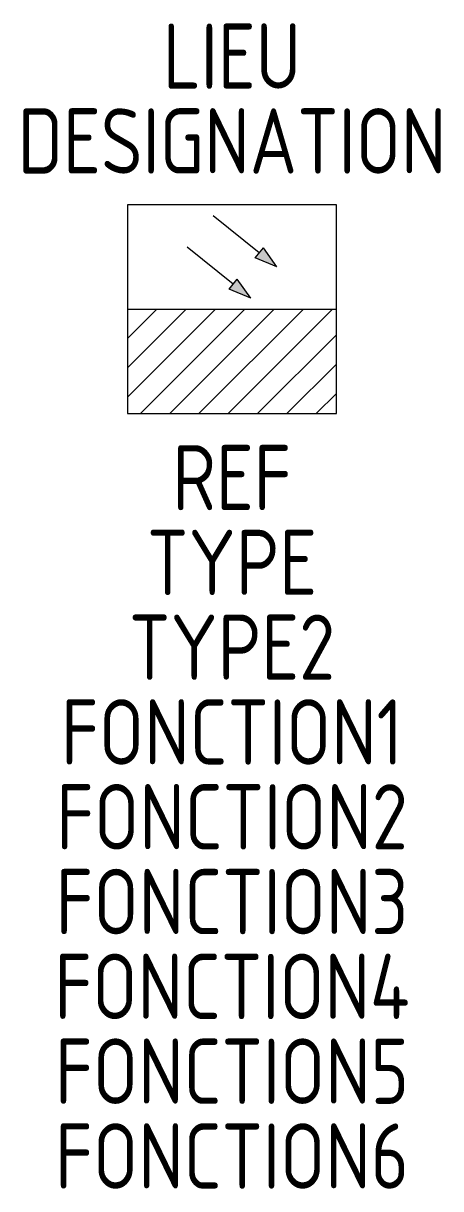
# Model space of a CAD drawing. Header units: millimetres. Extents: x -8 to 8, y -37.7 to 7.
import ezdxf
from ezdxf.enums import TextEntityAlignment as Align

# ---------------------------------------------------------------- set-up
doc = ezdxf.new("R2010")
doc.units = ezdxf.units.MM
for name, color, linetype in [('SYMB_FIL', 3, 'Continuous'), ('SYMB_FIL_FIN', 1, 'Continuous'), ('SYMB_TXT_NOM', 3, 'Continuous'), ('SYMBOLE', 3, 'Continuous')]:
    doc.layers.add(name, color=color, linetype=linetype)
doc.styles.add('NET2_5', font='isocp.shx', dxfattribs={"width": 0.9, "height": 2.5})

msp = doc.modelspace()

# ---------------------------------------------------------------- hatches: boundary and pattern name
at = {"layer": 'SYMB_FIL'}
for points in [[(1.204, -1.643), (0.891, -2.033), (1.724, -2.379)], [(0.204, -2.843), (-0.109, -3.233), (0.724, -3.579)]]:
    msp.add_hatch(color=256, dxfattribs=at).paths.add_polyline_path(points)

# ---------------------------------------------------------------- linework, layer by layer
for p, q in [((1.047, -1.838), (-0.724, -0.421)), ((0.047, -3.038), (-1.724, -1.621)), ((0.891, -2.033), (1.204, -1.643)), ((1.724, -2.379), (1.204, -1.643)), ((1.724, -2.379), (0.891, -2.033)), ((-0.109, -3.233), (0.204, -2.843)), ((0.724, -3.579), (0.204, -2.843)), ((0.724, -3.579), (-0.109, -3.233))]:
    msp.add_line(p, q, dxfattribs=at)
at = {"layer": 'SYMB_FIL_FIN'}
for p, q in [((-4, -5.123), (-2.877, -4)), ((-4, -6.245), (-1.755, -4)), ((-4, -7.368), (-0.632, -4)), ((-3.51, -8), (0.49, -4)), ((-2.387, -8), (1.613, -4)), ((-1.265, -8), (2.735, -4)), ((-0.142, -8), (3.858, -4)), ((0.98, -8), (4, -4.98)), ((2.103, -8), (4, -6.103)), ((3.225, -8), (4, -7.225))]:
    msp.add_line(p, q, dxfattribs=at)
at = {"layer": 'SYMBOLE'}
msp.add_line((-4, -4), (4, -4), dxfattribs=at)
msp.add_lwpolyline([(-4, -8), (4, -8), (4, 0), (-4, 0)], close=True, dxfattribs=at)

# ---------------------------------------------------------------- texts
at = {"layer": 'SYMB_TXT_NOM', "style": 'NET2_5', "width": 0.9, "flags": 8}
for tag, p in [('LIEU', (0, 4.45)), ('DESIGNATION', (0, 1.2)), ('REF', (0, -11.7)), ('TYPE', (0, -14.95)), ('TYPE2', (0, -18.2)), ('FONCTION1', (0, -21.45)), ('FONCTION2', (0, -24.7)), ('FONCTION3', (0, -27.95)), ('FONCTION4', (0, -31.2)), ('FONCTION5', (0, -34.45)), ('FONCTION6', (0, -37.7))]:
    msp.add_attdef(tag, text='', height=2.5, dxfattribs=at).set_placement(p, align=Align.CENTER)

doc.saveas('drawing.dxf')
